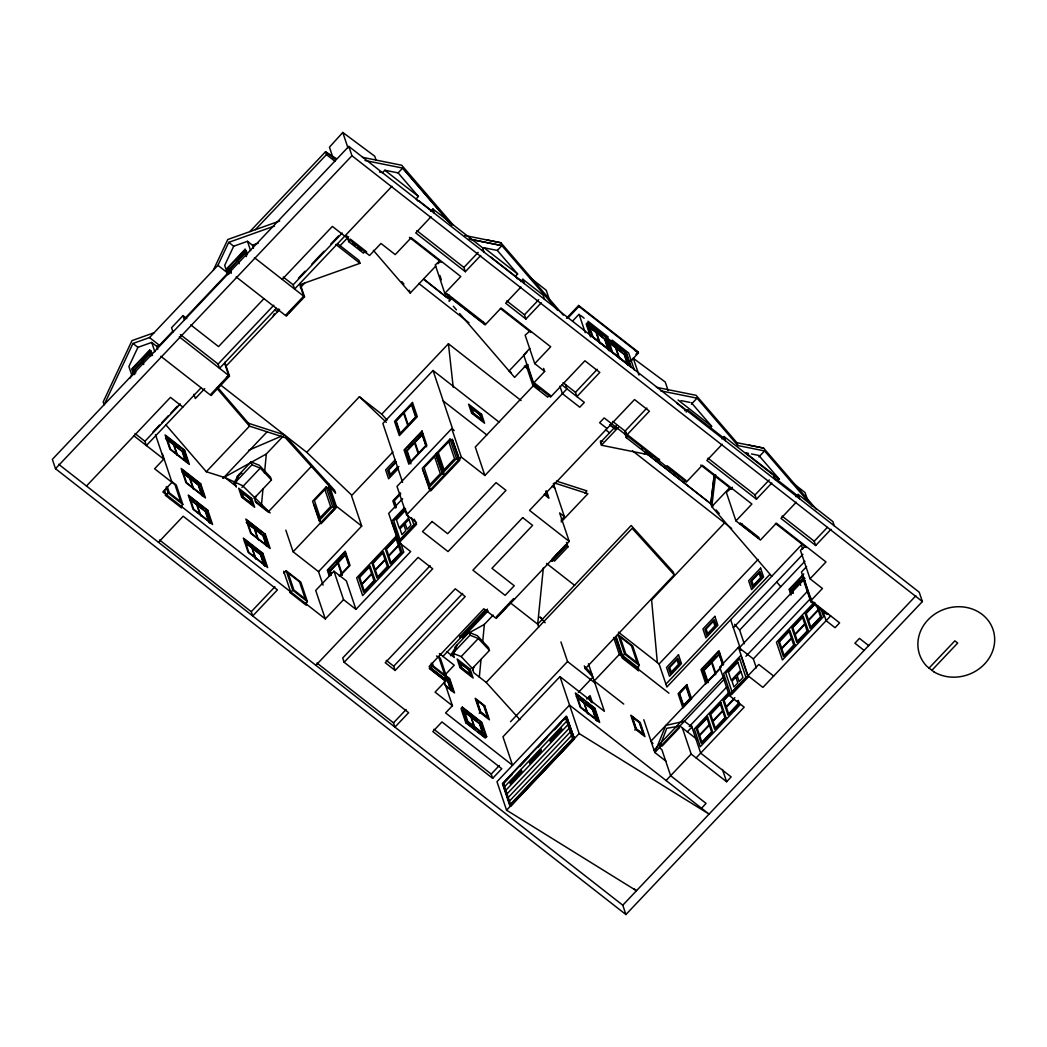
<?xml version="1.0" encoding="UTF-8"?>
<svg xmlns="http://www.w3.org/2000/svg" width="1047" height="1047" viewBox="0 0 1047 1047"><rect width="100%" height="100%" fill="white"/><g stroke="black" fill="none" stroke-linecap="round" stroke-linejoin="round"><path stroke-width="1.5" d="M261.436 505.178L262.967 489.185M264.485 473.192L266.331 453.992L283.371 435.997M479.317 677.2L481.005 659.597M482.68 641.994L484.368 624.405L493.202 615.073M543.354 567.867L537.687 624.195L538.655 627.048M448.522 295.267L448.129 298.487L423.917 279.078M449.673 296.497L449.098 301.34L452.461 297.793M771.77 576.269L711.777 506.643L710.821 503.803L714.25 475.011L710.834 503.777L647.203 453.953M715.585 474.657L711.777 506.643L729.746 487.68M712.928 506.251L710.821 503.803L711.24 502.625M241.936 473.244L239.043 474.566L235.339 484.251L236.308 487.104M256.031 496.239L254.801 499.471L255.769 502.311L268.163 512.009L311.352 466.412M453.377 654.663L457.081 644.978L450.55 655.448M472.838 669.884L474.069 666.651M274.51 226.034L228.73 242.354L217.92 265.336L149.512 337.566L132.956 343.468L104.137 404.77L103.169 401.917L131.987 340.615L154.066 332.75M157.704 349.384L156.67 346.295L151.71 342.421L137.916 347.342L128.899 366.502L132.027 375.768M130.273 378.019L132.668 372.915M213.366 270.152L227.775 239.501L279.719 220.996M253.492 248.27L252.445 245.181L247.485 241.307L233.69 246.228L224.686 265.388L227.801 274.654M272.887 316.678L274.249 313.76M278.79 308.983L277.442 311.862L274.903 309.873M234.148 482.418L239.043 474.566M376.161 160.479L374.721 156.199L342.775 132.459L329.439 147.182L333.025 157.835M631.249 360.574L633.304 358.31L665.251 382.037L668.13 390.583M249.84 231.636L325.499 151.776L336.218 158.529M255.363 229.673L326.455 154.616L325.499 151.776L335.42 159.524M152.535 355.417L151.095 351.151L149.656 350.025L131.7 368.989L133.623 374.682M247.485 253.243L245.103 249.278L227.147 268.228L229.057 273.921M186.772 318.615L182.989 315.657L171.577 327.698L173.017 331.964M134.71 374.538L132.773 368.766L149.04 351.583L150.48 352.708L134.199 369.892L135.168 372.771M229.659 272.338L228.207 268.006L244.475 250.835L246.425 256.607M142.117 360.626L151.095 351.151M236.426 261.056L244.291 252.759M231.099 273.463L229.646 269.131L245.914 251.947M142.235 361.922L134.801 369.761L135.822 372.824M150.14 353.572L142.693 361.424L143.727 364.487M237.669 261.161L230.235 269.014L231.269 272.076M245.574 252.824L238.14 260.664L239.161 263.726M156.67 346.295L159.432 345.314L172.886 331.114M185.227 318.079L227.84 273.097L217.92 265.336M348.808 146.397L52.35 459.358L55.491 468.703L625.923 914.541L922.381 601.567L919.227 592.222L348.808 146.397L351.949 155.728L922.381 601.567M55.491 468.703L351.949 155.728M418.198 201.273L416.104 198.851L418.394 196.443L398.109 172.899L384.838 170.229L382.561 172.624L379.511 172.009M86.469 486.017L170.465 397.35L182.859 407.034M263.962 298.644L218.535 346.596L190.737 324.871M282.193 279.379L332.37 226.414L369.565 255.494L380.977 243.454L395.229 254.604L411.196 237.748L460.798 276.526L444.831 293.369L485.141 324.871L501.094 308.014L550.696 346.793L534.742 363.636L544.662 371.397L533.263 383.438L550.617 396.996L584.92 360.783L599.8 372.418L576.897 396.591L575.457 392.324L563.064 382.626M398.109 172.899L402.663 168.083L450.027 223.05M152.849 432.097L159.524 425.056M161.748 422.713L168.423 415.659M170.648 413.316L177.309 406.275M298.395 278.253L305.07 271.212M311.744 264.158L323.968 251.254M330.643 244.2L338.43 235.981M201.103 387.783L146.371 445.564L144.931 441.284L180.32 403.933M276.356 308.328L219.53 368.322L218.103 364.042L273.804 305.24M391.944 186.301L294.6 289.077L293.16 284.797L342.212 233.023M204.728 388.633L195.344 398.527L193.904 394.261M225.903 366.28L279.628 309.546M300.424 287.598L304.808 282.978M339.634 246.202L348.612 236.74M349.619 239.907L350.365 239.109L366.646 251.83L365.887 252.628M364.919 251.516L363.401 253.125L348.756 241.674L350.274 240.077M216.598 389.026L227.238 377.784L226.414 377.129M288.37 313.236L302.217 298.631M224.804 362.262L229.45 376.069L211.023 395.53L160.872 356.333M300.005 283.397L304.52 296.825L286.276 316.089L236.164 276.918M155.466 434.57L163.738 459.123L154.616 468.755L174.98 484.682L180.725 501.735L169.326 492.836L167.245 486.633M185.973 461.557L182.584 451.466L183.892 450.066L166.198 436.233L170.569 449.215L188.264 463.049L183.892 450.066M430.749 211.311L432.948 209.007L482.549 247.773L483.989 252.039M165.91 495.388L168.187 492.993L166.172 487.012M431.089 216.742L415.751 232.944L465.352 271.71L480.691 255.52M166.002 424.977L206.298 471.726L249.487 426.142L248.519 423.289L217.776 387.599M202.045 495.1L198.642 485.01L199.964 483.609L182.27 469.776L186.628 482.759L204.335 496.592L199.964 483.609M181.314 506.041L182.832 504.432L176.289 485.01L171.407 481.188M182.283 507.141L181.537 507.926L165.256 495.218L166.002 494.42L164.536 490.061M158.477 542.307L183.173 516.223L277.429 589.88L252.72 615.963L251.28 611.684L159.589 540.016M223.024 478.335L267.09 431.822M373.36 250.338L410.202 293.081L435.788 266.069M438.012 263.726L440.237 261.37M236.923 476.804L251.005 461.923L259.303 465.261L270.466 477.144L271.435 479.984L254.041 498.346M209.636 523.081L205.749 511.551L207.07 510.151L189.363 496.317L193.734 509.3L211.429 523.134L207.07 510.151M233.586 484.185L251.974 464.776L251.005 461.923M241.949 487.431L260.258 468.114L271.435 479.984M242.341 497.534L240.745 491.239L250.848 499.131L252.824 505.02L242.721 497.129M465.352 271.71L463.926 267.43L478.165 252.392M482.523 249.369L484.041 247.759L497.312 250.442L517.598 273.974L515.32 276.382L517.401 278.816M446.31 294.521L447.069 293.723L465.784 308.355L465.025 309.153M448.744 294.691L447.985 295.49L463.036 307.255M497.312 250.442L501.866 245.626L557.645 310.357M220.42 384.851L306.745 452.317L359.409 396.734L381.723 414.167L387.076 420.03M465.64 309.624L466.399 308.826L485.114 323.458L484.342 324.256M266.736 545.657L263.334 535.567L264.655 534.179L246.948 520.346L251.319 533.329L269.014 547.149L264.655 534.179M381.723 414.167L448.417 343.756L521.066 400.53M499.367 422.334L433.039 370.494L382.862 423.459L402.611 482.379M264.734 566.218L260.847 554.674L262.169 553.287L244.475 539.454L248.846 552.436L266.54 566.27L262.169 553.287M334.556 506.866L328.522 488.923L326.062 486.999L312.595 501.212L319.126 520.647L320.788 521.943M520.66 281.591L522.846 279.274L543.105 295.097L544.545 299.377M483.125 321.56L482.366 322.358L467.302 310.593M521 287.009L505.662 303.211L525.921 319.034L541.26 302.845M319.126 520.647L332.593 506.421L326.062 486.999M323.065 585.142L318.537 571.649L293.108 551.782L336.296 506.198L328.797 483.897M330.577 513.095L335.066 508.358M392.952 451.924L351.504 495.689L361.712 526.065L318.537 571.649M525.921 319.034L524.482 314.767L538.721 299.73M452.775 429.414L433.039 370.494M283.933 573.154L286.197 570.759L300.855 582.211L307.386 601.632L305.868 603.242M251.28 611.684L274.864 586.791M395.413 459.607L385.623 469.946L388.607 478.819L398.397 468.493M405.124 449.752L421.404 432.568L425.763 445.551L409.495 462.735L405.124 449.752L406.563 450.877L410.934 463.86M408.853 447.54L412.23 443.98M418.957 436.874L421.208 434.505M395.845 461.688L387.586 470.391L389.576 476.28L398.855 466.478M406.563 450.877L422.831 433.694M396.08 462.277L388.803 469.959L390.361 474.566L397.638 466.897M290.477 592.589L292.741 590.194L286.197 570.759M454.215 430.553L451.741 428.616L397.009 486.397L406.589 514.875L416.51 522.623L398.266 541.888L410.673 551.573L355.941 609.354L343.547 599.656L333.954 571.178L315.71 590.443L325.303 618.921L343.547 599.656M529.887 348.389L523.67 354.946L533.263 383.438M526.798 352.25L509.078 370.965L511.368 372.745M472.276 413.46L470.679 407.178L480.769 415.07L482.759 420.959L472.655 413.068M457.958 457.46L452.422 441.023L449.961 439.086L436.494 453.312L443.836 473.375L443.09 474.16L435.748 454.097L422.281 468.31L429.807 490.376M400.451 492.901L392.847 500.911L395.216 507.965M436.56 454.738L437.306 453.94L436.494 453.312M566.519 318.236L578.625 305.462L638.147 351.975L638.461 352.931L630.765 361.058M330.302 575.68L328.352 569.908L344.633 552.737L348.991 565.707L339.228 576.02M400.399 493.739L393.777 500.728L396.106 507.677M422.949 470.024L430.683 490.925L459.869 460.13L452.199 439.138L459.07 459.476M400.713 493.896L394.3 500.675L396.276 506.552M567.945 318.026L578.939 306.405L578.625 305.462M336.584 562.959L342.186 557.03M331.245 575.353L329.792 571.034L346.06 553.85M526.968 364.343L514.614 377.391L459.62 313.55M528.002 364.657L526.471 366.267L533.015 385.689L547.66 397.14L549.178 395.53M402.637 498.673L388.686 513.41L402.074 552.476L399.836 554.845M572.788 320.84L579.043 314.231L585.26 332.697M306.836 604.341L306.09 605.14L289.823 592.419L290.569 591.62L283.711 571.256M404.522 507.638L391.617 521.262L399.365 542.464L416.575 524.298L414.219 519.129M339.935 576.072L350.038 565.406L345.248 551.167L327.292 570.131L329.203 575.824M405.49 508.528L393.777 520.896L400.059 539.585L413.905 524.966L411.484 517.781M405.83 510.007L396.473 519.875L399.195 527.95L408.539 518.069L406.275 511.342M435.748 454.097L442.279 473.532L428.812 487.745L431.285 489.669M443.025 472.734L456.492 458.521L449.961 439.086M587.55 322.659L592.34 336.898L631.406 367.418L626.616 353.179L587.55 322.659L586.228 324.047L590.547 336.859M406.589 514.875L461.321 457.094L451.741 428.616M447.894 472.145L452.317 467.459M533.015 385.689L534.533 384.092M533.734 385.335L475.299 447.03L484.892 475.508L566.977 388.843L565.537 384.563M396.708 535.567L356.674 577.839L362.655 595.586L403.802 552.149L400.805 543.275M396.748 537.556L385.518 549.413L390.426 564.006L401.668 552.149M398.541 541.822L415.751 523.657M374.905 580.404L363.662 592.262L358.755 577.669L369.984 565.812L375.31 580.732M388.28 566.283L377.051 578.14L372.13 563.548L383.372 551.677L388.699 566.597M383.071 572.526L385.322 570.157M550.146 396.63L550.905 395.845L534.624 383.123L533.878 383.922L527.518 364.997M608.935 350.719L605.048 339.176L606.37 337.788L588.663 323.955L593.034 336.938L610.728 350.771L606.37 337.788M315.88 665.329L418.119 557.397L432.699 568.796L344.149 662.28L408.631 712.68L394.941 727.115L393.502 722.849L316.992 663.039M575.457 392.324L597.274 369.303M627.978 364.539L624.575 354.449L625.897 353.048L608.189 339.215L612.56 352.198L630.255 366.031L625.897 353.048M430.134 565.707L342.709 658L344.149 662.28M635.948 354.305L638.147 351.975L635.176 350.784M554.792 488.164L552.227 486.161M616.199 425.802L600.481 442.397L601.436 445.237L650.684 455.17M601.436 445.237L618.28 427.464M395.164 670.473L385.244 662.725L455.262 588.794L465.195 596.554L395.164 670.473L393.724 666.206L462.643 593.453M560.367 550.748L569.215 541.417L529.533 510.399L634.521 399.561L649.402 411.183L626.499 435.356L625.072 431.089L646.876 408.068M710.821 503.803L641.719 449.7L642.465 448.914L641.654 448.273L640.908 449.071L626.263 437.62L627.781 436.01M584.71 493.255L586.922 490.899L556.428 481.057M561.035 520.189L564.385 516.655L553.326 483.544M561.166 521.956L587.89 493.752L554.347 482.929M429.885 667.148L429.322 668.483L445.59 681.204L446.336 680.419L445.368 677.501M431.233 663.275L432.241 666.258L429.977 668.653L444.622 680.105L446.886 677.71L440.355 658.275L437.908 656.364M485.428 609.838L459.62 637.086L460.484 637.859M460.431 637.728L487.365 609.289M442.776 656.561L487.418 609.419M488.111 610.898L476.895 622.756L476.084 622.114L475.338 622.9L476.149 623.541L462.682 637.754L460.209 635.83M454.961 647.216L469.043 632.336L477.34 635.673L488.504 647.556L489.459 650.396L472.367 668.457L473.794 672.724L486.201 682.422L519.888 719.642M450.616 655.658L470.011 635.189L469.043 632.336M644.271 453.888L646.523 451.519M691.439 404.103L697.053 398.174L737.873 445.551L764.559 450.93L812.197 506.225M686.204 412.034L688.023 410.11L723.739 438.026M393.502 722.849L406.131 709.513M498.791 615.126L506.238 607.26M508.371 605.009L512.624 600.52M558.221 553.012L496.239 618.45L483.832 608.765L429.113 666.533L446.467 680.105L435.068 692.146L452.422 705.717L445.59 712.928L512.546 765.278L502.966 736.787L559.975 676.611L604.407 711.332L588.401 663.759M446.899 651.705L454.346 657.516L452.906 653.249L461.19 656.574L478.296 638.526L489.459 650.396M567.212 545.278L566.401 544.649L551.442 560.446L552.253 561.074L567.212 545.278L566.78 543.982M445.957 673.954L454.241 665.198L439.36 653.564M567.958 546.9L554.491 561.113L552.031 559.19L565.498 544.963L567.958 546.9L566.453 542.411M451.074 690.052L447.671 679.948L448.993 678.561L445.197 675.603M656.364 461.151L658.628 458.756M460.824 668.3L459.227 662.005L469.331 669.897L471.307 675.786L461.204 667.894M658.851 460.654L659.61 459.855L627.873 435.055L627.127 435.84L625.648 431.482M666.481 466.609L667.24 465.797L685.955 480.429L685.196 481.227M710.102 427.83L711.62 426.234L691.334 402.689M462.342 707.144L461.033 708.544L465.823 722.783L485.35 738.043L486.672 736.656L481.882 722.404L462.342 707.144L467.145 721.383L486.672 736.656M486.201 682.422L632.152 528.342L674.216 574.829L585.286 668.719L592.903 677.134L578.363 692.473M721.854 438.837L724.053 436.52L773.654 475.299L775.094 479.565M722.194 444.268L706.856 460.458L756.458 499.223L771.796 483.033M465.823 722.783L467.145 721.383M479.238 713.216L480.416 712.025L476.215 699.514L484.067 705.665L488.282 718.177L480.416 712.025M477.89 731.709L484.211 736.656L479.84 723.673L481.162 722.286L463.468 708.453L467.826 721.435L485.533 735.269L481.162 722.286M758.944 456.858L764.559 450.93M510.53 721.723L567.539 661.534L560.943 641.942M618.07 634.587L615.806 636.982L622.35 656.417L636.995 667.868L639.259 665.473L632.715 646.038L618.07 634.587L624.614 654.022L639.259 665.473M724.642 522.859L651.6 599.97L657.346 662.568M756.458 499.223L755.031 494.956L769.27 479.919M492.666 778.327L432.83 731.565L441.952 721.933L501.788 768.707L492.666 778.327L491.226 774.06L499.34 765.501M822.576 610.205L826.109 620.701L835.048 627.69L839.615 622.873L811.032 600.533L822.432 588.493L810.038 578.808L825.991 561.951L776.39 523.186L760.436 540.043L735.936 520.896L751.903 504.039L702.301 465.274L686.335 482.13L604.184 417.91L599.617 422.726L607.064 428.55M777.607 480.599L779.125 478.989L758.839 455.445L751.471 453.953M739.601 523.762L740.36 522.95L759.075 537.582L758.316 538.38M742.035 523.919L741.276 524.717L756.327 536.483M613.647 637.492L619.34 654.414L594.186 680.969L623.75 704.068M621.682 656.247L622.442 655.461L616.068 636.55M622.35 656.417L624.614 654.022M566.205 716.305L574.437 738.92L510.648 806.269L509.797 805.614L502.416 783.653L566.205 716.305L573.952 737.454M565.472 717.575L572.578 738.698L510.504 804.227L503.398 783.104L565.472 717.575L566.074 718.046M563.456 720.323L566.82 716.776L574.214 738.737L510.413 806.085L503.018 784.124L511.97 774.675M519.809 766.404L528.761 756.955M537.713 747.493L546.678 738.043M554.504 729.772L561.218 722.692M586.804 699.043L590.063 695.601L592.432 702.668M504.602 786.703L566.676 721.174M588.924 697.59L589.526 696.949L591.398 702.511M505.819 790.302L567.893 724.773M507.036 793.901L569.097 728.372M508.24 797.5L570.314 731.971M596.725 721.017L592.838 709.486L594.159 708.086L576.452 694.253L580.823 707.235L598.531 721.069L594.159 708.086M795.956 496.749L798.141 494.433L832.862 521.576L834.302 525.843M509.457 801.099L571.531 735.57M796.296 502.18L780.957 518.37L815.678 545.513L831.017 529.311M509.797 805.614L573.599 738.266M633.919 888.733L636.471 890.735L506.565 810.182L579.148 733.567L559.975 676.611M802.696 549.073L801.348 545.042L666.874 687.015L659.113 663.955L758.041 559.517M679.765 663.942L670.486 673.745L668.496 667.855L677.789 658.053L680.184 664.269M716.161 625.53L706.869 635.333L704.893 629.443L714.172 619.641L716.567 625.844M761.863 577.277L752.571 587.079L750.594 581.19L759.873 571.387L762.268 577.604M665.905 684.162L769.689 574.594M634.796 730.047L635.529 729.262L630.778 715.153L640.227 722.535L644.978 736.643L635.529 729.262M815.678 545.513L814.239 541.234L827.379 527.361M733.358 627.729L802.931 554.295M706.45 682.369L702.079 669.386L718.347 652.216L722.718 665.198M744.247 643.8L739.653 630.124L804.868 561.271M709.172 663.628L715.912 656.508M707.392 682.055L703.505 670.512L719.786 653.328M806.635 566.584L801.452 572.055L811.032 600.533M803.769 573.9L789.111 589.382L791.035 595.076M791.637 593.492L790.184 589.16L803.206 575.418M793.914 586.948L799.528 581.02M792.592 593.165L791.611 590.286L803.546 577.682M800.117 581.818L804.358 577.342M756.366 667.907L753.33 658.916L738.449 647.295L719.734 667.057L729.314 695.535L744.195 707.157L696.124 757.923M721.357 666.795L650.985 741.093L652.948 743.514M739.915 647.203L804.999 578.494M720.388 668.444L705.809 683.848L701.006 669.609L718.962 650.658L723.608 664.426M804.999 580.797L803.913 581.334L810.758 601.698L827.038 614.419L827.784 613.621M654.009 750.11L723.843 676.375M724.681 678.731L654.82 752.492L665.971 761.208M745.896 656.325L807.342 591.463M662.136 746.092L679.411 727.848M689.279 726.553L726.801 686.924M753.33 658.916L810.98 598.059M687.342 731.827L691.897 727.011L684.463 721.187L665.8 725.44L654.82 752.492L643.787 719.734M810.758 601.698L811.504 600.913L804.659 580.535M728.751 692.591L694.279 728.987L700.26 746.733L740.294 704.474M814.265 602.313L776.455 642.243L782.423 659.99L823.57 616.552L821.084 609.158M728.738 694.632L723.124 700.561L728.031 715.153L739.274 703.296L738.292 700.378M815.404 603.137L805.287 613.817L810.208 628.409L821.437 616.552L818.008 606.331M729.445 694.541L724.04 700.234L726.238 706.764L734.876 697.642M814.841 604.368L806.216 613.49L808.415 620.007L818.126 609.76L816.804 605.847M730.557 694.174L747.754 676.009L740.844 655.448L723.634 673.614L730.557 694.174L731.382 694.815L748.592 676.65L747.754 676.009M729.314 695.535L758.774 664.439L773.654 676.061M733.96 699.265L726.409 707.235L728.633 713.884L738.344 703.623L737.454 700.967M666.075 780.525L691.164 754.036L682.382 727.94M794.673 644.808L783.444 656.665L778.523 642.073L789.765 630.215L795.092 645.122M808.062 630.674L796.819 642.544L791.912 627.938L803.141 616.081L808.467 631.001M721.802 722.495L726.304 717.745M816.241 622.808L818.479 620.426M733.725 710.9L737.049 707.379M789.202 652.333L793.639 647.635M830.664 615.885L762.923 687.395L748.042 675.773L738.449 647.295M701.516 808.232L706.084 803.415L670.643 775.709L661.861 749.613L659.374 747.676L666.756 728.293L679.896 726.003L697.341 739.64M691.164 754.036L726.605 781.743L731.172 776.926L700.679 753.107L691.099 724.629M625.923 914.541L622.782 905.197L915.863 595.782M928.951 668.195L954.864 640.843L957.691 643.054L931.778 670.407M440.041 260.755L435.251 264.891L444.831 293.369M529.939 331.022L525.149 335.158L534.742 363.636M732.337 487.248L726.356 492.417L735.936 520.896M805.235 546.194L800.445 550.329L810.038 578.808M223.076 477.929L266.331 453.992M460.641 637.531L484.368 624.405M248.61 450.275L281.447 436.154M252.445 245.181L258.269 243.113M300.293 284.588L359.985 263.307L359.016 260.467L337.396 243.558M684.843 410.66L688.023 410.11M486.449 239.868L500.911 242.773L563.26 315.147M470.967 239.41L501.866 245.626L468.925 238.978M749.142 445.184L763.603 448.09L816.529 509.509M362.484 157.325L401.708 165.243L453.272 225.092M365.01 160.492L402.663 168.083L451.728 225.04M464.829 235.496L500.911 242.773M656.43 387.311L696.098 395.321L736.905 442.698L737.873 445.551M660.552 390.806L697.053 398.174M681.021 400.608L689.868 402.388M736.905 442.698L763.603 448.09M748.513 453.364L745.569 452.762L779.125 478.989M602.81 441.454L600.389 440.97L601.344 443.81M206.298 471.726L225.197 477.72L242.603 485.69L269.053 511.761M248.519 423.289L284.431 434.871L334.608 490.323L335.577 493.176L285.386 437.725L249.487 426.142L216.611 387.992M251.974 464.776L260.258 468.114M470.011 635.189L478.296 638.526M579.148 733.567L709.055 814.108L569.555 705.089L496.985 781.703L506.565 810.182M578.939 306.405L638.461 352.931M580.313 315.226L584.134 318.209M587.943 321.193L608.294 337.095M612.115 340.079L628.645 352.996L634.351 369.931M529.965 277.534L546.233 290.255L549.819 300.921M791.061 481.607L805.051 492.535L807.656 500.27M589.893 326.913L602.104 336.453M610.179 342.762L621.63 351.713M588.545 326.284L605.048 339.176M609.262 342.474L624.575 354.449M589.134 327.017L596.07 332.436L599.669 343.141M607.509 341.387L615.597 347.709L618.685 356.883M384.838 170.229L418.394 196.443M484.041 247.759L517.598 273.974M678.076 400.006L711.62 426.234M773.654 477.039L797.893 495.977M418.682 200.644L431.443 210.617M490.611 256.868L521.223 280.792M676.624 403.056L686.688 410.934M326.455 154.616L335.132 161.408M416.863 230.654L463.926 267.43M506.761 300.908L524.482 314.767M707.968 458.18L755.031 494.956M782.083 516.106L814.239 541.234M409.429 237.368L441.468 262.404M500.401 308.472L531.156 332.501M700.77 465.077L731.67 489.224M775.447 523.435L806.334 547.581M612.665 421.391L625.072 431.089M668.143 467.564L679.438 476.385M562.017 384.969L584.344 402.414L579.776 407.218L562.422 393.659L559.896 386.16M645.397 451.532L651.731 456.466M423.655 279.353L446.847 297.479M609.93 424.938L615.06 428.956M868.683 645.593L859.456 638.382L854.902 643.198L864.115 650.409M812.642 602.823L826.07 613.32M352.433 243.506L354.972 245.482M357.498 247.458L361.294 250.429M534.166 385.532L539.218 389.497M790.184 589.16L791.611 590.286M335.812 244.422L359.985 263.307M443.195 400.936L486.868 434.963M283.24 277.049L293.16 284.797M254.408 257.654L304.52 296.825M304.049 297.322L303.224 296.681L286.014 314.846L286.852 315.487M228.73 242.354L233.69 246.228M544.977 494.053L547.293 495.872L545.814 491.462M544.492 493.948L547.869 496.579L545.997 491.03M544.27 494.537L548.994 498.228L546.626 491.174M564.385 516.655L559.622 512.938L569.215 541.417M228.207 268.006L229.646 269.131M461.321 457.094L484.892 475.508M456.492 458.521L458.154 459.816M702.079 669.386L703.505 670.512M442.279 473.532L443.09 474.16M546.56 563.43L574.672 585.404M618.411 632.139L659.113 663.955M622.442 655.461L638.709 668.182L637.963 668.968L638.605 670.852L622.324 658.131L615.322 637.335M619.34 654.414L668.941 693.179M180.385 334.569L218.103 364.042M542.451 618.986L539.912 617.01L545.186 622.769M179.312 336.872L229.45 376.069M514.47 599.211L513.645 598.557L496.435 616.722L497.26 617.377M509.876 602.457L537.687 624.195L631.184 525.489L673.26 571.989L674.216 574.829M567.539 661.534L594.827 682.853M149.512 337.566L159.432 345.314M211.874 394.64L211.049 393.986L228.259 375.821L229.084 376.475L224.634 363.257M132.956 343.468L137.916 347.342M336.296 506.198L361.712 526.065M580.13 699.108L582.577 701.019M585.011 702.93L592.34 708.649M576.334 696.582L592.838 709.486M332.593 506.421L334.255 507.716M576.923 697.315L583.86 702.733L587.459 713.439M132.773 368.766L134.199 369.892M572.578 738.698L573.416 739.352M225.197 477.72L235.981 486.148M255.442 501.356L270.205 512.899M167.428 439.19L179.639 448.731M166.067 438.562L182.584 451.466M165.518 438.405L173.606 444.713L177.205 455.419M333.954 571.178L346.361 580.876L355.941 609.354M328.352 569.908L329.792 571.034M436.507 655.972L439.046 657.948L444.779 675.001L433.393 666.101L432.346 663M446.048 675.825L449.713 678.692L454.503 692.931L445.957 686.256M135.011 433.537L144.931 441.284M432.241 666.258L446.886 677.71M183.5 472.734L198.145 484.185M249.408 524.246L260.389 532.831M182.139 472.105L198.642 485.01M248.021 523.592L263.334 535.567M182.741 472.851L189.664 478.27L193.263 488.975M246.267 522.505L254.356 528.827L257.444 538.001M445.145 677.972L447.671 679.948M444.988 678.129L447.291 679.935L450.891 690.64M133.977 435.866L163.738 459.123M430.068 667.698L446.336 680.419M444.517 684.62L453.364 691.543L448.993 678.561M464.698 711.397L476.895 720.938M463.337 710.769L479.84 723.673M462.774 710.612L470.862 716.933L474.985 729.17L472.668 727.364M191.823 500.23L194.258 502.141M196.705 504.039L202.804 508.816M246.896 543.275L259.106 552.816M190.436 499.576L205.749 511.551M244.422 541.836L260.847 554.674M189.834 499.393L196.771 504.811L199.859 513.985M246.097 543.419L251.869 547.934L255.481 558.64M466.897 722.849L470.365 725.558M477.798 731.369L482.418 734.981M475.364 729.733L466.517 722.823L462.63 711.279M386.278 660.395L393.724 666.206M292.741 590.194L307.386 601.632M168.187 492.993L182.832 504.432M325.303 618.921L162.848 491.959L171.97 482.327L162.39 453.848M169.575 498.241L172.022 500.152M503.398 783.104L504.235 783.758M433.942 729.288L491.226 774.06M58.671 464.292L622.782 905.197M610.035 424.833L615.165 428.851M418.761 283.436L468.991 322.764M524.364 366.136L528.225 369.159M605.48 429.663L609.354 432.686M632.532 450.838L731.683 528.499M359.409 396.734L386.291 422.334M306.745 452.317L351.125 494.603M461.19 656.574L472.367 668.457M585.417 667.07L591.948 674.294M716.096 509.915L719.263 513.593M776.769 582.067L780.761 586.713M734.654 624.313L739.653 630.124M453.299 306.221L456.466 309.886M401.786 281.591L403.92 284.064M798.141 494.433L799.581 498.712M804.881 582.433L810.915 600.376M800.68 585.378L799.646 582.315L792.213 590.168L793.233 593.217M789.49 588.977L791.048 593.597M724.053 436.52L725.479 440.8M730.649 619.68L740.923 650.213M633.304 358.31L638.945 375.062M625.295 354.567L628.645 364.539M627.794 365.128L624.195 354.423L616.107 348.101L619.706 358.807M723.045 664.91L719.446 654.205L712.012 662.044L715.611 672.75M607.077 337.919L611.88 352.158M606.239 340.733L608.634 347.853M608.268 349.868L604.669 339.163L596.581 332.841L600.18 343.547M715.651 674.778L711.541 662.542L704.108 670.394L708.217 682.631M624.745 433.131L626.263 437.62M588.493 327.646L590.037 332.239M587.354 325.355L589.775 332.566M722.469 769.466L726.605 781.743M522.846 279.274L524.285 283.541M543.655 368.4L544.662 371.397M551.808 559.779L552.253 561.074M432.948 209.007L434.374 213.274M584.331 665.879L585.286 668.719M593.557 709.604L596.437 718.15M589.252 697.747L590.233 700.692M596.057 720.166L592.458 709.46L584.37 703.139L587.969 713.845M439.884 275.44L441.363 279.837M409.233 290.241L410.202 293.081M342.775 132.459L347.918 147.784M437.803 455.445L443.339 471.883M426.613 446.794L422.491 434.557L415.057 442.41L418.656 453.115M346.74 235.706L348.756 241.674M418.185 453.613L414.586 442.907L407.152 450.747L410.751 461.452M480.56 723.804L482 728.071M483.06 734.353L479.461 723.647L471.372 717.326L474.461 726.5M448.391 680.079L451.741 690.052M392.756 522.846L398.344 539.454M444.36 681.728L452.422 705.717M300.109 285.582L303.565 295.856M247.485 241.307L250.599 250.573M328.3 487.025L335.969 508.031L321.01 523.827L313.825 504.274M245.103 249.278L247.013 254.971M349.318 565.419L345.719 554.714L338.286 562.566L342.408 574.803M341.937 575.3L337.815 563.064L330.381 570.916L331.415 573.965M285.831 530.162L293.108 551.782M264.053 535.698L267.404 545.657M266.553 546.246L262.954 535.541L254.866 529.219L258.465 539.925M182.989 315.657L184.429 319.924M261.541 554.727L264.42 563.26M264.066 565.354L260.467 554.648L252.379 548.327L255.992 559.033M151.71 342.421L154.825 351.687M201.273 490.834L202.712 495.1M201.862 495.689L198.263 484.983L190.174 478.662L193.774 489.368M206.468 511.669L209.819 521.642M208.968 522.231L205.369 511.525L197.281 505.204L200.88 515.909M149.656 350.025L151.579 355.718M183.29 451.584L185.699 458.704M149.04 351.583L150.493 355.915M185.28 460.615L182.191 451.44L174.116 445.119L177.192 454.293M448.417 343.756L453.22 387.285M324.884 489.525L314.401 500.584L320.146 517.637L330.616 506.578L324.884 489.525M412.492 402.467L394.536 421.418L399.339 435.657L417.295 416.706L412.492 402.467M411.851 403.933L395.583 421.116L399.954 434.099L416.222 416.915L411.851 403.933M403.605 413.146L396.172 420.999L400.294 433.236L407.728 425.383L403.605 413.146M411.51 404.809L404.077 412.649L408.199 424.886L415.633 417.046L411.51 404.809M422.02 431.011L404.063 449.974L408.853 464.214L426.81 445.25L422.02 431.011M434.57 456.623L424.087 467.682L429.833 484.735L440.303 473.676L434.57 456.623M448.783 441.612L438.3 452.67L444.046 469.723L454.516 458.678L448.783 441.612M403.841 524.809L400.006 528.853L401.956 534.677L405.791 530.62L403.841 524.809M408.984 519.377L405.15 523.421L407.1 529.245L410.934 525.188L408.984 519.377M369.382 567.094L359.671 577.342L361.869 583.873L371.58 573.612L369.382 567.094M382.77 552.96L373.059 563.207L375.258 569.738L384.969 559.491L382.77 552.96M396.146 538.839L386.435 549.086L388.633 555.617L398.344 545.356L396.146 538.839M371.737 574.096L362.026 584.344L364.264 590.992L373.975 580.732L371.737 574.096M385.126 559.962L375.415 570.209L377.653 576.858L387.364 566.61L385.126 559.962M398.501 545.84L388.79 556.088L391.028 562.736L400.739 552.476L398.501 545.84M432.071 521.511L422.504 531.601L448.024 551.56L505.989 490.362L496.069 482.615L447.671 533.708L432.071 521.511M522.689 517.624L472.904 570.183L505.138 595.377L514.26 585.757L491.946 568.312L532.609 525.372L522.689 517.624M521.406 770.37L509.863 782.541L510.399 784.124L521.93 771.953L521.406 770.37M540.867 749.809L529.337 761.98L529.874 763.577L541.404 751.406L540.867 749.809M561.414 728.123L549.884 740.294L550.421 741.878L561.951 729.707L561.414 728.123M678.495 654.781L666.533 667.41L669.517 676.283L681.479 663.654L678.495 654.781M714.892 616.356L702.93 628.985L705.914 637.872L717.876 625.242L714.892 616.356M760.593 568.115L748.631 580.745L751.615 589.618L763.577 576.989L760.593 568.115M676.99 659.741L669.714 667.423L671.271 672.03L678.548 664.361L676.99 659.741M713.373 621.316L706.11 628.998L707.654 633.618L714.931 625.936L713.373 621.316M759.088 573.075L751.811 580.745L753.356 585.365L760.632 577.682L759.088 573.075M686.819 684.581L678.142 693.755L682.893 707.864L691.57 698.702L686.819 684.581M686.295 685.929L679.058 693.572L683.272 706.071L690.497 698.441L686.295 685.929M686.007 686.727L679.595 693.507L683.547 705.272L689.973 698.493L686.007 686.727M739.627 658.628L725.793 673.234L732.075 691.923L745.922 677.317L739.627 658.628M737.834 662.345L728.49 672.226L731.199 680.288L740.556 670.42L737.834 662.345M735.858 677.16L732.023 681.204L733.973 687.015L737.808 682.971L735.858 677.16M741.001 671.729L737.167 675.773L739.117 681.584L742.951 677.54L741.001 671.729M707.589 716.959L696.36 728.817L701.268 743.409L712.51 731.552L707.589 716.959M720.977 702.825L709.735 714.695L714.656 729.288L725.885 717.431L720.977 702.825M706.987 718.242L697.276 728.49L699.475 735.02L709.185 724.76L706.987 718.242M720.375 704.108L710.664 714.355L712.863 720.886L722.574 710.638L720.375 704.108M789.163 631.485L779.452 641.746L781.651 648.263L791.362 638.016L789.163 631.485M802.539 617.364L792.828 627.611L795.026 634.142L804.737 623.894L802.539 617.364M709.343 725.244L699.632 735.491L701.87 742.14L711.58 731.879L709.343 725.244M722.731 711.109L713.02 721.357L715.258 728.005L724.969 717.758L722.731 711.109M791.519 638.487L781.808 648.734L784.046 655.383L793.757 645.135L791.519 638.487M804.894 624.365L795.183 634.613L797.421 641.261L807.132 631.014L804.894 624.365M818.283 610.231L808.572 620.491L810.81 627.127L820.521 616.879L818.283 610.231M934.186 672.043L926.804 666.272A38.804 34.813 -18.6 0 1 946.396 608.569A38.804 34.813 -18.6 0 1 994.087 645.842A38.804 34.813 -18.6 0 1 934.186 672.043M481.607 414.337L468.585 404.168L471.582 413.055L484.591 423.224L481.607 414.337M479.892 414.834L471.975 408.644L473.532 413.264L481.437 419.454L479.892 414.834M631.42 645.711L620.02 636.812L625.766 653.865L637.152 662.764L631.42 645.711M639.625 722.495L631.773 716.357L635.974 728.856L643.84 735.007L639.625 722.495M639.311 722.522L632.336 717.064L636.288 728.843L643.277 734.3L639.311 722.522M594.879 708.217L575.34 692.957L580.143 707.196L599.669 722.456L594.879 708.217M251.673 498.411L238.664 488.242L241.648 497.116L254.657 507.285L251.673 498.411M470.155 669.177L457.146 659.008L460.13 667.881L473.139 678.05L470.155 669.177M249.958 498.896L242.053 492.718L243.598 497.338L251.516 503.515L249.958 498.896M468.441 669.661L460.536 663.484L462.08 668.091L469.998 674.281L468.441 669.661M184.612 450.197L165.086 434.937L169.876 449.176L189.402 464.436L184.612 450.197M200.684 483.74L181.144 468.48L185.947 482.719L205.474 497.979L200.684 483.74M265.362 534.297L245.836 519.037L250.639 533.276L270.165 548.536L265.362 534.297M484.669 705.704L475.22 698.323L479.971 712.431L489.42 719.812L484.669 705.704M483.753 705.691L476.778 700.234L480.73 711.999L487.719 717.457L483.753 705.691M299.547 581.883L288.147 572.984L293.893 590.037L305.279 598.936L299.547 581.883M207.777 510.282L188.251 495.022L193.041 509.261L212.58 524.521L207.777 510.282M262.862 553.326L243.336 538.066L248.126 552.306L267.652 567.566L262.862 553.326"/></g></svg>
